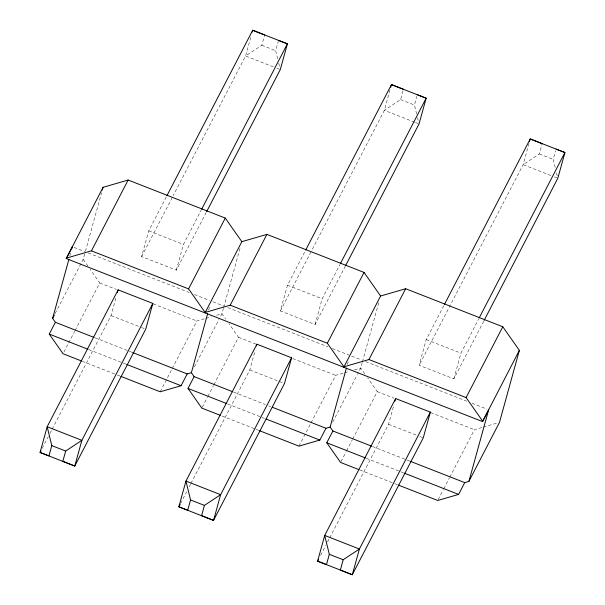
<?xml version="1.0" encoding="UTF-8"?>
<svg xmlns="http://www.w3.org/2000/svg" width="605" height="605" viewBox="0 0 605 605"><rect width="100%" height="100%" fill="white"/><g stroke="black" fill="none" stroke-linecap="round" stroke-linejoin="round"><path stroke-width="0.45" stroke-dasharray="3.02 2.27" d="M69.87 255.809L70.619 253.087M55.199 313.375L83.195 259.356L85.184 252.149M85.434 251.249L101.579 192.723M52.196 429.096L111.033 315.583L116.425 296.064M206.207 212.499L176.312 270.17L141.623 256.58L148.717 230.853L166.481 196.587M176.312 270.17L183.406 244.443L201.17 210.169M250.742 37.344L245.6 55.978L173.249 195.566M273.354 66.845L245.6 55.978L261.806 45.254L264.65 34.961M277.657 58.776L275.683 50.691L278.292 41.253M208.634 310.161L209.632 306.531M223.449 308.3L221.959 313.708L219.373 318.691M223.699 307.401L240.094 247.974M190.961 483.448L249.797 369.935L255.181 350.416M345.402 266.011L315.076 324.514L280.38 310.932L287.481 285.205L305.245 250.931M315.076 324.514L322.17 298.787L339.934 264.521M389.998 89.918L384.364 110.322L312.014 249.91M414.72 122.218L384.364 110.322L400.57 99.606L403.414 89.313M416.641 114.027L414.448 105.036L416.815 96.46M347.391 364.505L348.147 361.79M362.213 362.652L360.716 368.052L357.706 373.867M362.455 361.752L379.108 301.419M329.725 537.792L388.561 424.279L393.704 405.652M483.728 321.195L453.833 378.866L419.144 365.276L426.245 339.549L444.01 305.283M453.833 378.866L460.934 353.138L478.699 318.865M529.004 143.385L523.128 164.673L419.144 365.276M550.883 175.541L523.128 164.673L539.335 153.95L542.171 143.657M555.186 167.472L553.212 159.387L555.579 150.811M63.911 352.08L68.229 343.753M68.66 342.922L74.71 331.253M75.141 330.421L99.749 282.943L90.137 269.248M42.244 448.29L48.302 436.606M50.033 433.271L51.765 429.928M141.623 256.58L172.818 196.398M160.181 391.79L171.843 369.3M172.274 368.468L196.882 320.99L204.944 318.646M194.387 366.887L218.942 319.523M202.244 407.263L207.424 397.266M207.855 396.434L213.467 385.604M213.905 384.772L238.514 337.295L228.902 323.599M180.577 503.473L186.635 491.789M189.229 486.783L190.53 484.28M280.38 310.932L311.575 250.75M298.946 446.135L310.607 423.651M311.038 422.812L335.646 375.334L343.708 372.998M332.72 422.071L357.275 374.699M341.008 461.607L346.189 451.617M346.62 450.778L352.231 439.956M352.662 439.117L377.278 391.639L367.666 377.943M320.635 555.322L325.83 545.302M327.562 541.967L329.286 538.624M438.141 499.654L443.321 489.657M443.752 488.825L449.364 477.995M449.795 477.163L474.411 429.686L482.465 427.342M205.836 318.389L211.213 316.823M216.582 315.265L221.959 313.708L225.695 319.032M344.6 372.733L349.077 371.432M354.454 369.874L360.716 368.052L364.989 374.14M483.365 427.085L497.688 422.918M261.806 45.254L275.683 50.691M400.57 99.606L414.448 105.036M539.335 153.95L553.212 159.387M276.825 68.206L280.296 69.567M415.59 122.55L419.053 123.912M554.346 176.902L557.818 178.263M148.717 230.853L183.406 244.443M287.481 285.205L322.17 298.787M426.245 339.549L460.934 353.138M74.128 247.43L84.67 251.559M88.179 252.935L189.176 292.495M194.447 294.559L209.375 300.405M212.892 301.782L223.427 305.911M227.82 307.627L327.94 346.839M332.334 348.563L349.017 355.097M351.649 356.126L361.314 359.914M365.707 361.631L466.705 401.191M471.968 403.255L486.904 409.101M99.749 282.943L116.379 289.455M153.133 303.854L196.882 320.99M238.514 337.295L256.013 344.147M292.767 358.546L335.646 375.334M377.278 391.639L393.9 398.151M430.654 412.549L474.411 429.686M111.033 315.583L140.526 327.131M141.388 327.471L145.729 329.173M249.797 369.935L284.486 383.517M388.561 424.279L416.316 435.146M419.779 436.507L423.25 437.869M94.917 337.779L132.707 352.579M233.681 392.123L265.315 404.518M268.832 405.894L270.594 406.583M372.446 446.475L410.235 461.275M88.799 349.577L125.711 364.036M227.563 403.928L264.476 418.38M366.327 458.272L403.24 472.732M82.303 361.283L116.432 374.654M117.302 374.994L119.934 376.023M221.937 415.975L255.189 428.998M256.066 429.346L258.69 430.374M359.824 469.979L393.953 483.35M394.831 483.69L397.455 484.718M83.195 259.356L88.005 266.208M556.502 172.871L557.379 176.463M417.518 117.62L418.176 120.319M278.761 63.275L279.858 67.768"/><path stroke-width="0.91" d="M410.235 461.275L464.723 482.616L468.898 481.398L488.658 409.789L482.54 421.587L66.255 258.547L103.069 187.323L128.147 180.033L225.279 218.08L241.834 241.667L205.019 312.891M94.04 337.431L55.373 322.291L52.612 318.359L68.872 259.439M71.874 248.557L72.487 246.318M102.328 190.023L103.069 187.323M152.823 303.445L81.872 440.327L47.182 426.737L51.788 445.613L48.952 455.905L40.081 452.464L47.182 426.737L118.134 289.855L152.823 303.445L145.729 329.173L74.77 466.054L40.081 452.464L40.951 450.801M65.665 451.05L62.829 461.343L74.77 466.054L81.872 440.327L65.665 451.05L51.788 445.613M117.4 292.517L118.134 289.855M252.209 32.027L252.701 30.25L287.39 43.84L280.296 69.567L206.638 211.659M232.804 391.783L194.129 376.635L191.377 372.703L207.628 313.783M291.587 357.789L220.636 494.678L185.947 481.088L190.552 499.964L187.709 510.249L178.846 506.816L185.947 481.088L256.898 344.207L291.587 357.789L284.486 383.517L213.535 520.398L178.846 506.816L180.146 504.313M204.429 505.394L201.586 515.687L213.535 520.398L220.636 494.678L204.429 505.394L190.552 499.964M256.407 345.977L256.898 344.207M390.732 87.256L391.465 84.602L426.154 98.184L419.053 123.912L345.833 265.171M343.776 367.243L380.598 296.019L405.668 288.729L502.8 326.776L519.362 350.363L499.48 422.403L468.898 481.398M371.561 446.127L332.894 430.987L330.133 427.054L346.393 368.135M430.352 412.141L359.4 549.022L324.704 535.433L329.317 554.309L326.473 564.601L317.61 561.16L324.704 535.433L395.662 398.551L430.352 412.141L423.25 437.869L352.299 574.75L317.61 561.16L318.472 559.496M343.194 559.746L340.35 570.039L352.299 574.75L359.4 549.022L343.194 559.746L329.317 554.309M394.929 401.213L395.662 398.551M529.496 141.608L530.23 138.946L564.919 152.536L557.818 178.263L484.166 320.355M482.54 421.587L519.362 350.363M66.255 258.547L72.373 246.742M52.612 318.359L54.337 315.031M66.368 258.123L91.446 250.841L128.147 180.033M81.425 360.943L63.049 353.743L49.255 334.089L55.373 322.291M166.912 195.748L252.701 30.25L264.65 34.961M201.609 209.338L287.39 43.84L278.527 40.399M482.661 421.163L466.1 397.576L368.967 359.536L343.897 366.819L327.343 343.232L230.21 305.185L205.133 312.467L188.578 288.88L225.279 218.08M120.803 376.37L160.181 391.79L181.076 385.718L187.195 373.92L191.377 372.703M230.21 305.185L266.903 234.385L364.044 272.424L380.598 296.019M220.19 415.295L201.813 408.095L188.019 388.44L194.129 376.635M305.676 250.099L391.465 84.602L403.414 89.313M340.365 263.682L426.154 98.184L417.291 94.751M327.343 343.232L364.044 272.424M259.568 430.715L298.946 446.135L319.841 440.069L325.959 428.264L330.133 427.054M368.967 359.536L405.668 288.729M358.954 469.639L340.577 462.439L326.776 442.784L332.894 430.987M444.441 304.444L530.23 138.946L542.171 143.657M479.13 318.033L564.919 152.536L556.048 149.095M466.1 397.576L502.8 326.776M398.332 485.066L437.71 500.486L458.605 494.414L464.723 482.616M241.834 241.667L266.903 234.385M91.446 250.841L188.578 288.88M132.707 352.579L187.195 373.92M272.348 407.271L325.959 428.264M49.255 334.089L87.922 349.236M126.589 364.376L181.076 385.718M188.019 388.44L226.686 403.58M266.23 419.068L319.841 440.069M326.776 442.784L365.45 457.932M404.117 473.072L458.605 494.414"/></g></svg>
